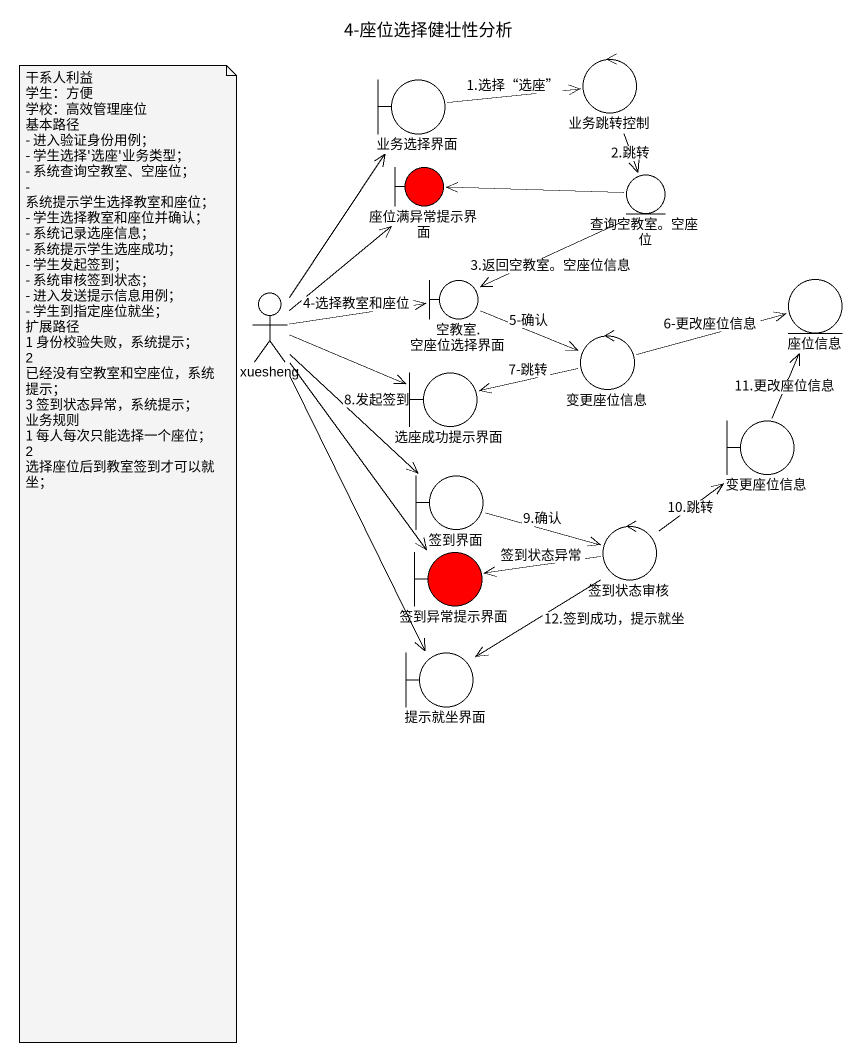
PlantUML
@startuml
title 4-座位选择健壮性分析
boundary 业务选择界面
control 业务跳转控制
boundary 座位满异常提示界面 #FF0000
entity "查询空教室。空座位" as 查询空教室_空座位
actor xuesheng
boundary "空教室.空座位选择界面" as 空教室_空座位选择界面
entity 座位信息
control 变更座位信息
boundary 选座成功提示界面
boundary "变更座位信息" as 变更座位信息_2
boundary 签到界面
control 签到状态审核
boundary 签到异常提示界面 #FF0000
boundary 提示就坐界面
业务选择界面 -right-> 业务跳转控制 : 1.选择“选座”
业务跳转控制 --> 查询空教室_空座位 : 2.跳转
查询空教室_空座位 -left-> 座位满异常提示界面
查询空教室_空座位 -left-> 空教室_空座位选择界面 : 3.返回空教室。空座位信息
xuesheng -up-> 业务选择界面
xuesheng -up-> 座位满异常提示界面
xuesheng -right-> 空教室_空座位选择界面 : 4-选择教室和座位
xuesheng -right-> 选座成功提示界面
xuesheng --> 签到界面 : 8.发起签到
xuesheng --> 签到异常提示界面
xuesheng --> 提示就坐界面
空教室_空座位选择界面 -right-> 变更座位信息 : 5-确认
变更座位信息 -right-> 座位信息 : 6-更改座位信息
变更座位信息 -left-> 选座成功提示界面 : 7-跳转
变更座位信息_2 -up-> 座位信息 : 11.更改座位信息
签到界面 -right-> 签到状态审核 : 9.确认
签到状态审核 -up-> 变更座位信息_2 : 10.跳转
签到状态审核 -left-> 签到异常提示界面 : 签到状态异常
签到状态审核 --> 提示就坐界面 : 12.签到成功，提示就坐
note as N1
  干系人利益
  学生：方便
  学校：高效管理座位
  基本路径
  - 进入验证身份用例；
  - 学生选择'选座'业务类型；
  - 系统查询空教室、空座位；
  - 系统提示学生选择教室和座位；
  - 学生选择教室和座位并确认；
  - 系统记录选座信息；
  - 系统提示学生选座成功；
  - 学生发起签到；
  - 系统审核签到状态；
  - 进入发送提示信息用例；
  - 学生到指定座位就坐；
  扩展路径
  1 身份校验失败，系统提示；
  2 已经没有空教室和空座位，系统提示；
  3 签到状态异常，系统提示；
  业务规则
  1 每人每次只能选择一个座位；
  2 选择座位后到教室签到才可以就坐；
end note
@enduml
